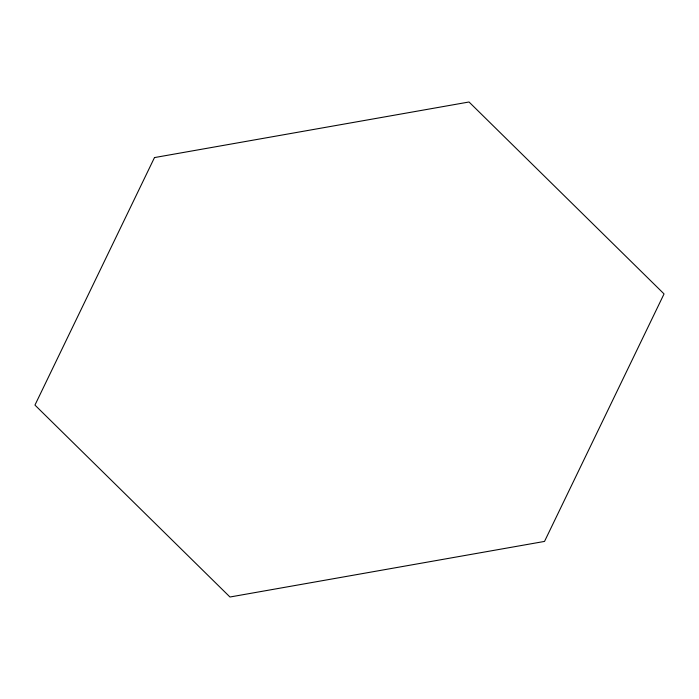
<?xml version="1.0" encoding="UTF-8"?>
<svg xmlns="http://www.w3.org/2000/svg" width="699" height="699" viewBox="0 0 699 699"><rect width="100%" height="100%" fill="white"/><g stroke="black" fill="none" stroke-linecap="round" stroke-linejoin="round"><path stroke-width="1.05" d="M154.479 157.581L34.95 405.088L229.971 597.007L544.521 541.419L664.05 293.912L469.029 101.993L154.479 157.581"/></g></svg>
